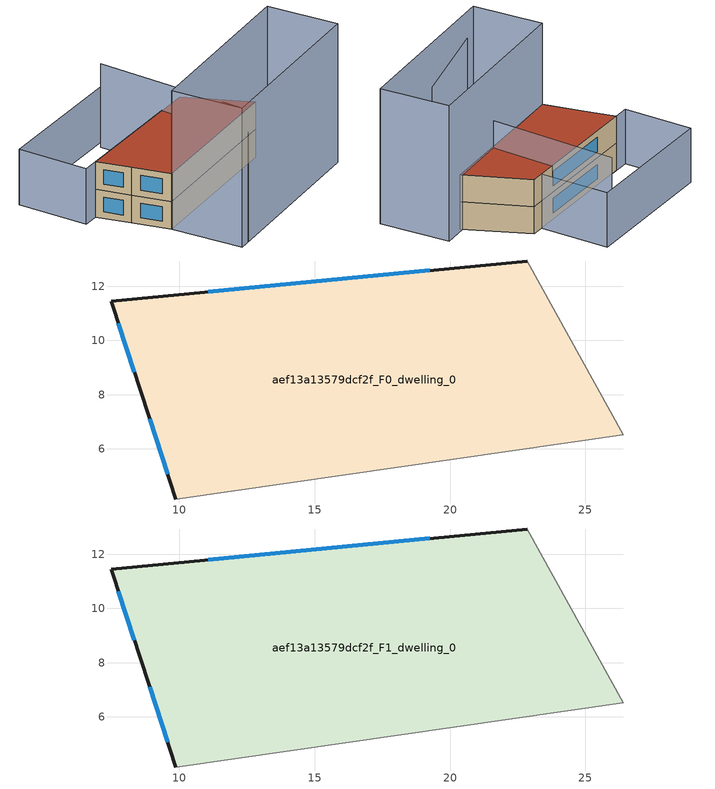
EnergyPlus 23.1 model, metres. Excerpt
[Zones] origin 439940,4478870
aef13a13579dcf2f_F0_dwelling_0
 floor ground (EU_floor_Construction): 22.85,12.93 26.4,6.52 9.86,4.15 8.61,8.02 7.48,11.45 z0
 wall outside (EU_wall_Construction): 22.85,12.93 7.48,11.45 8.61,8.02 9.86,4.15 z0:3
 wall adiabatic (EU_wall_Construction): 9.86,4.15 26.4,6.52 22.85,12.93 z0:3
 window (EU_Window_Construction): 8.9,7.11 9.57,5.05 / 7.74,10.65 8.34,8.82 / 19.25,12.59 11.08,11.8 z0.7:2.3
aef13a13579dcf2f_F1_dwelling_0
 floor to aef13a13579dcf2f_F0_dwelling_0 (EU_floor_Construction): 22.85,12.93 26.4,6.52 9.86,4.15 8.61,8.02 7.48,11.45 z3
 wall outside (EU_wall_Construction): 22.85,12.93 7.48,11.45 8.61,8.02 9.86,4.15 z3:6
 wall adiabatic (EU_wall_Construction): 9.86,4.15 26.4,6.52 22.85,12.93 z3:6
 window (EU_Window_Construction): 8.9,7.11 9.57,5.05 / 7.74,10.65 8.34,8.82 / 19.25,12.59 11.08,11.8 z3.7:5.3
 roof outside (EU_roof_Construction): 26.4,6.52 22.85,12.93 7.48,11.45 8.61,8.02 9.86,4.15 z6
shading: 12.24,-3.19 22.48,0.18 z0:12; 30.22,-0.35 11.05,-3.37 / 11.05,-3.37 9.87,4.15 / 9.87,4.15 29.03,7.17 / 29.03,7.17 30.22,-0.35 z0:15; 20.06,3.74 19.11,19.59 z0:9; 21.47,12.8 5.82,11.29 / 5.82,11.29 5.1,18.75 / 5.1,18.75 20.75,20.27 / 20.75,20.27 21.47,12.8 z0:6
[Building]
EU S2 Campaign: North Axis=0; Terrain=City; Solar Distribution=FullExterior
[Site:Location]
Madrid: Latitude=40.5; Longitude=-3.5; Time Zone=1; Elevation=609
[SizingPeriod:WeatherFileDays]
AnnualSizingPeriod: Begin Month=1; Begin Day of Month=1; End Month=12; End Day of Month=31; Day of Week for Start Day=Monday; Use Weather File Daylight Saving Period=No; Use Weather File Rain and Snow Indicators=No
[MATERIAL]
EU_InternalMass_Material: Roughness=MediumRough; Thickness=0.1; Conductivity=1; Density=1800; Specific Heat=900; Thermal Absorptance=0.9; Solar Absorptance=0.7; Visible Absorptance=0.7
[MATERIAL:NOMASS] Roughness=MediumRough; Thermal Absorptance=0.9; Solar Absorptance=0.7; Visible Absorptance=0.7
Name | Thermal Resistance
EU_wall_NoMass | 0.419739
EU_roof_NoMass | 0.352165
EU_floor_NoMass | 0.608284
[WINDOWMATERIAL:SIMPLEGLAZINGSYSTEM]
EU_Window_SimpleGlazing: UFactor=4.8352; Solar Heat Gain Coefficient=0.85; Visible Transmittance=0.85
[CONSTRUCTION]
EU_wall_Construction: EU_wall_NoMass
EU_roof_Construction: EU_roof_NoMass
EU_floor_Construction: EU_floor_NoMass
EU_Window_Construction: EU_Window_SimpleGlazing
EU_InternalMass_Construction: EU_InternalMass_Material
[ZONE] Type=1; Multiplier=1; Ceiling Height=autocalculate; Volume=345.263; Floor Area=autocalculate; Part of Total Floor Area=Yes
aef13a13579dcf2f_F0_dwelling_0; aef13a13579dcf2f_F1_dwelling_0
[INTERNALMASS] Construction=EU_InternalMass_Construction; Surface Area=115.088
Name | Zone or ZoneList
aef13a13579dcf2f_F0_dwelling_0_EU_InternalMass | aef13a13579dcf2f_F0_dwelling_0
aef13a13579dcf2f_F1_dwelling_0_EU_InternalMass | aef13a13579dcf2f_F1_dwelling_0
[OTHEREQUIPMENT] Fuel Type=Electricity; Design Level Calculation Method=Watts/Area; Power per Zone Floor Area=1; Fraction Latent=0; Fraction Radiant=0; Fraction Lost=0; Carbon Dioxide Generation Rate=0; EndUse Subcategory=EU_Step8_InternalGains
Name | Zone or ZoneList or Space or SpaceList | Schedule
EU_Step8_InternalGain_aef13a13579dcf2f_F0_dwelling_0_f000 | aef13a13579dcf2f_F0_dwelling_0 | EU_Step8_GainSchedule_aef13a13579dcf2f_F0_dwelling_0_f000
EU_Step8_InternalGain_aef13a13579dcf2f_F1_dwelling_0_f000 | aef13a13579dcf2f_F1_dwelling_0 | EU_Step8_GainSchedule_aef13a13579dcf2f_F1_dwelling_0_f000
[ZONEVENTILATION:DESIGNFLOWRATE] Schedule=EU_AlwaysOn; Design Flow Rate Calculation Method=AirChanges/Hour; Air Changes per Hour=0.703302; Ventilation Type=Natural; Fan Pressure Rise=0; Fan Total Efficiency=1; Constant Term Coefficient=1; Temperature Term Coefficient=0; Velocity Term Coefficient=0; Velocity Squared Term Coefficient=0; Minimum Indoor Temperature=-100; Maximum Indoor Temperature=100; Delta Temperature=-100; Minimum Outdoor Temperature=-100; Maximum Outdoor Temperature=100; Maximum Wind Speed=40
Name | Zone or ZoneList or Space or SpaceList
EU_ConstantAir_aef13a13579dcf2f_F0_dwelling_0 | aef13a13579dcf2f_F0_dwelling_0
EU_ConstantAir_aef13a13579dcf2f_F1_dwelling_0 | aef13a13579dcf2f_F1_dwelling_0
[HVACTEMPLATE:THERMOSTAT] Constant Heating Setpoint=20; Constant Cooling Setpoint=50
EU_HeatOnly_aef13a13579dcf2f_F0_dwelling_0; EU_HeatOnly_aef13a13579dcf2f_F1_dwelling_0
[HVACTEMPLATE:ZONE:IDEALLOADSAIRSYSTEM] System Availability Schedule=EU_AlwaysOn; Maximum Heating Supply Air Temperature=50; Minimum Cooling Supply Air Temperature=13; Maximum Heating Supply Air Humidity Ratio=0.0156; Minimum Cooling Supply Air Humidity Ratio=0.0077; Heating Limit=NoLimit; Cooling Limit=NoLimit; Heating Availability Schedule=EU_AlwaysOn; Cooling Availability Schedule=EU_CoolingOff; Dehumidification Control Type=ConstantSensibleHeatRatio; Cooling Sensible Heat Ratio=0.7; Dehumidification Setpoint=60; Humidification Control Type=None; Humidification Setpoint=30; Outdoor Air Method=None; Outdoor Air Flow Rate per Person=0.00944; Outdoor Air Flow Rate per Zone Floor Area=0; Outdoor Air Flow Rate per Zone=0; Demand Controlled Ventilation Type=None; Outdoor Air Economizer Type=NoEconomizer; Heat Recovery Type=None; Sensible Heat Recovery Effectiveness=0.7; Latent Heat Recovery Effectiveness=0.65
Name | Template Thermostat
aef13a13579dcf2f_F0_dwelling_0 | EU_HeatOnly_aef13a13579dcf2f_F0_dwelling_0
aef13a13579dcf2f_F1_dwelling_0 | EU_HeatOnly_aef13a13579dcf2f_F1_dwelling_0
[SIZING:ZONE] Zone Cooling Design Supply Air Temperature Input Method=SupplyAirTemperature; Zone Cooling Design Supply Air Temperature=13; Zone Heating Design Supply Air Temperature Input Method=SupplyAirTemperature; Zone Heating Design Supply Air Temperature=50; Zone Cooling Design Supply Air Humidity Ratio=0.008; Zone Heating Design Supply Air Humidity Ratio=0.008; Cooling Design Air Flow Method=DesignDay; Cooling Design Air Flow Rate=0; Cooling Minimum Air Flow per Zone Floor Area=0.000762; Cooling Minimum Air Flow=0; Cooling Minimum Air Flow Fraction=0.2; Heating Design Air Flow Method=DesignDay; Heating Design Air Flow Rate=0; Heating Maximum Air Flow per Zone Floor Area=0.002032; Heating Maximum Air Flow=0.141576; Heating Maximum Air Flow Fraction=0.3; Account for Dedicated Outdoor Air System=No; Dedicated Outdoor Air System Control Strategy=NeutralSupplyAir; Dedicated Outdoor Air Low Setpoint Temperature for Design=autosize; Dedicated Outdoor Air High Setpoint Temperature for Design=autosize; Zone Load Sizing Method=Sensible Load Only No Latent Load; Zone Latent Cooling Design Supply Air Humidity Ratio Input Method=HumidityRatioDifference; Zone Cooling Design Supply Air Humidity Ratio Difference=0.005; Zone Latent Heating Design Supply Air Humidity Ratio Input Method=HumidityRatioDifference; Zone Humidification Design Supply Air Humidity Ratio Difference=0.005
aef13a13579dcf2f_F0_dwelling_0; aef13a13579dcf2f_F1_dwelling_0
[SCHEDULE:CONSTANT]
Name | Hourly Value
EU_AlwaysOn | 1
EU_CoolingOff | 0
[SCHEDULE:FILE] Column Number=1; Rows to Skip at Top=0; Number of Hours of Data=8760; Column Separator=Comma; Interpolate to Timestep=No; Minutes per Item=60; Adjust Schedule for Daylight Savings=Yes
Name | File
EU_Step8_GainSchedule_aef13a13579dcf2f_F0_dwelling_0_f000 | ../../schedules/aef13a13579dcf2f/aef13a13579dcf2f_F0_dwelling_0_f000_gain.csv
EU_Step8_GainSchedule_aef13a13579dcf2f_F1_dwelling_0_f000 | ../../schedules/aef13a13579dcf2f/aef13a13579dcf2f_F1_dwelling_0_f000_gain.csv
